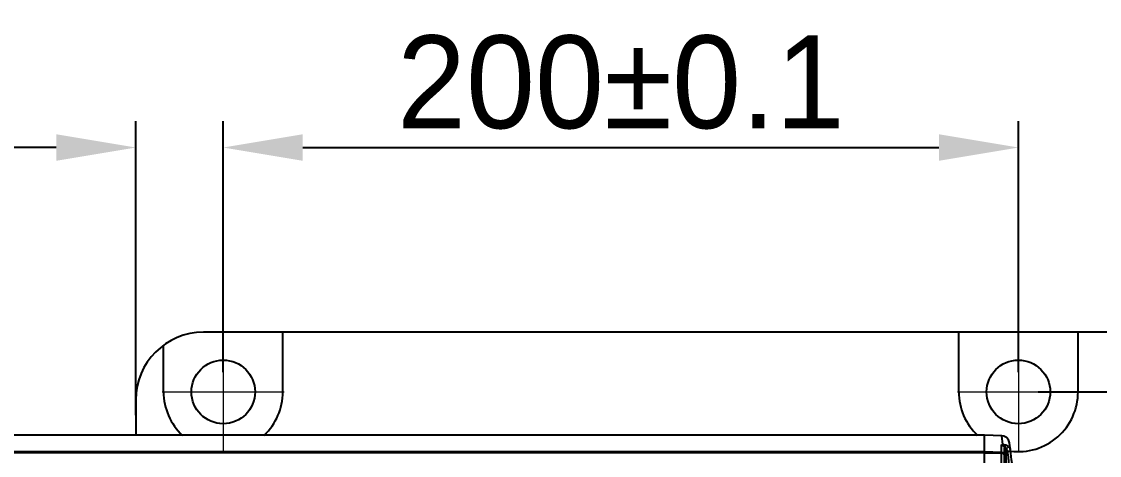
# Model space of a CAD drawing. Header units: millimetres. Extents: x 4086 to 8300, y 123 to 1549.
# Drawn here: x 6927.7 to 7009.1, y 695.1 to 727.8 of the extents above; entities that cross this region are included whole.
import ezdxf

# ---------------------------------------------------------------- set-up
doc = ezdxf.new("R2010")
doc.units = ezdxf.units.MM
doc.linetypes.add('CENTER2', pattern=[28.575, 19.05, -3.175, 3.175, -3.175])
doc.layers.add('中心线层', color=7, linetype='CENTER2', lineweight=0)
doc.layers.add('轮廓实线层', color=7, linetype='Continuous', lineweight=30)
doc.styles.add('思源黑', font='SourceHanSansCN-Normal.ttf')
doc.dimstyles.new('尺寸标注_3_10比例', dxfattribs={"dimtxt": 7, "dimasz": 6, "dimexe": 2, "dimexo": 1.5, "dimgap": 1, "dimtad": 1, "dimdec": 1, "dimlfac": 3.333333, "dimdsep": 46, "dimtxsty": '思源黑', "dimcen": 0.09, "dimadec": 0, "dimazin": 0, "dimtp": 0.01, "dimtm": 0.01, "dimtfac": 1, "dimtdec": 1, "dimtofl": 0, "dimtmove": 0, "dimatfit": 3, "dimfxl": 0, "dimtolj": 1, "dimarcsym": 0})

# ---------------------------------------------------------------- blocks, each defined once
blk = doc.blocks.new('*D1409')
at = {"layer": 'Defpoints', "color": 0}
for p in [(7002.955, 718.295), (6942.955, 699.869), (7002.955, 699.869)]:
    blk.add_point(p, dxfattribs=at)
at = {"layer": '轮廓实线层', "color": 0, "lineweight": -2}
for p, q in [((6942.955, 701.369), (6942.955, 720.295)), ((7002.955, 701.369), (7002.955, 720.295)), ((6948.955, 718.295), (6996.955, 718.295))]:
    blk.add_line(p, q, dxfattribs=at)
at = {"layer": '轮廓实线层', "color": 0}
for points in [[(6948.955, 719.295), (6948.955, 717.295), (6942.955, 718.295)], [(6996.955, 717.295), (6996.955, 719.295), (7002.955, 718.295)]]:
    blk.add_solid(points, dxfattribs=at)
at = {"layer": '轮廓实线层', "color": 0, "insert": (6972.955, 723.198), "char_height": 7, "attachment_point": 5, "style": '思源黑'}
blk.add_mtext('\\A1;200±0.1', dxfattribs=at)
blk = doc.blocks.new('*D1410')
at = {"layer": 'Defpoints', "color": 0}
for p in [(7002.955, 699.869), (7002.955, 639.869), (7074.894, 639.869)]:
    blk.add_point(p, dxfattribs=at)
at = {"layer": '轮廓实线层', "color": 0, "lineweight": -2}
for p, q in [((7004.455, 699.869), (7076.894, 699.869)), ((7074.894, 693.869), (7074.894, 645.869)), ((7004.455, 639.869), (7076.894, 639.869))]:
    blk.add_line(p, q, dxfattribs=at)
at = {"layer": '轮廓实线层', "color": 0}
for points in [[(7075.894, 693.869), (7073.894, 693.869), (7074.894, 699.869)], [(7073.894, 645.869), (7075.894, 645.869), (7074.894, 639.869)]]:
    blk.add_solid(points, dxfattribs=at)
at = {"layer": '轮廓实线层', "color": 0, "insert": (7069.99, 669.869), "char_height": 7, "attachment_point": 5, "rotation": 90, "style": '思源黑'}
blk.add_mtext('\\A1;200±0.1', dxfattribs=at)
blk = doc.blocks.new('*D1428')
at = {"layer": 'Defpoints', "color": 0}
for p in [(6942.955, 718.295), (6942.955, 704.369), (6936.355, 696.609)]:
    blk.add_point(p, dxfattribs=at)
at = {"layer": '轮廓实线层', "color": 0, "lineweight": -2}
for p, q in [((6936.355, 698.109), (6936.355, 720.295)), ((6942.955, 705.869), (6942.955, 720.295)), ((6930.355, 718.295), (6884.862, 718.295)), ((6948.955, 718.295), (6954.955, 718.295))]:
    blk.add_line(p, q, dxfattribs=at)
at = {"layer": '轮廓实线层', "color": 0}
for points in [[(6930.355, 717.295), (6930.355, 719.295), (6936.355, 718.295)], [(6948.955, 719.295), (6948.955, 717.295), (6942.955, 718.295)]]:
    blk.add_solid(points, dxfattribs=at)
at = {"layer": '轮廓实线层', "color": 0, "insert": (6904.608, 723.198), "char_height": 7, "attachment_point": 5, "style": '思源黑'}
blk.add_mtext('\\A1;22±0.05', dxfattribs=at)

msp = doc.modelspace()

# ---------------------------------------------------------------- linework, layer by layer
for p, q in [((7020.955, 704.369), (6941.455, 704.369)), ((6947.455, 699.869), (6947.455, 704.369)), ((6998.455, 699.869), (6998.455, 704.369)), ((7007.455, 699.869), (7007.455, 704.369)), ((6938.455, 699.869), (6938.455, 703.393)), ((6936.355, 699.269), (6936.355, 696.609)), ((7000.405, 696.609), (6888.549, 696.609)), ((7001.708, 696.564), (7000.405, 696.609)), ((7000.405, 682.606), (7000.405, 696.609)), ((7001.792, 695.904), (7001.707, 696.564)), ((7001.674, 690.108), (7001.674, 695.868)), ((7001.874, 695.748), (7001.905, 695.631)), ((7001.905, 690.108), (7001.905, 695.631)), ((7002.042, 694.273), (7002.042, 695.577)), ((7002.364, 695.395), (7002.282, 696.04)), ((6890.128, 695.37), (7000.405, 695.37)), ((7000.405, 695.283), (6890.234, 695.283)), ((7000.405, 695.37), (7001.674, 695.327)), ((7000.405, 695.283), (7001.674, 695.252))]:
    msp.add_line(p, q)
for points in [[(7002.067, 696.429), (7001.866, 696.537), (7001.707, 696.564)], [(7002.282, 696.041), (7002.212, 696.254), (7002.067, 696.429)]]:
    msp.add_lwpolyline(points)
for centre in [(6942.955, 699.869), (7002.955, 699.869)]:
    msp.add_circle(centre, 2.4)
for centre, radius, start, end in [((6941.455, 699.269), 5.1, 90, 180), ((6942.955, 699.869), 4.5, 180, 226.75857), ((6942.955, 699.869), 4.5, 313.28739, 0), ((7002.955, 699.869), 4.5, 180, 226.75857), ((7002.955, 699.869), 4.5, 262.44066, 0), ((6999.52, 698.043), 3.527, 315.64077, 317.11128), ((7001.793, 695.325), 0.355, 7.1948, 45.3452), ((7001.799, 695.353), 0.555, 55.6461, 61.88666), ((7001.79, 695.339), 0.571, 45.50071, 55.6541), ((6780.616, 667.57), 223.487, 6.77961, 7.3189), ((6780.655, 667.572), 223.228, 6.87656, 7.15196)]:
    msp.add_arc(centre, radius, start, end)
for points, knots in [([(7001.674, 695.868), (7001.674, 695.877), (7001.72, 695.908), (7001.764, 695.898), (7001.8, 695.897)], [0, 0, 0, 0, 0.205999, 1, 1, 1, 1]), ([(7001.95, 695.666), (7001.939, 695.663), (7001.919, 695.657), (7001.905, 695.638), (7001.905, 695.631)], [0, 0, 0, 0, 0.605236, 1, 1, 1, 1]), ([(7001.931, 695.762), (7001.936, 695.747), (7001.945, 695.715), (7001.949, 695.682), (7001.95, 695.666)], [0, 0, 0, 0, 0.509933, 1, 1, 1, 1]), ([(7002.042, 695.577), (7002.032, 695.603), (7002.014, 695.644), (7001.967, 695.671), (7001.95, 695.666)], [0, 0, 0, 0, 0.622737, 1, 1, 1, 1]), ([(7002.19, 695.746), (7002.188, 695.733), (7002.151, 695.7), (7002.126, 695.665), (7002.105, 695.643)], [0, 0, 0, 0, 0.305092, 1, 1, 1, 1]), ([(7002.364, 695.395), (7002.366, 695.374), (7002.242, 695.402), (7002.198, 695.371), (7002.147, 695.365)], [0, 0, 0, 0, 0.287922, 1, 1, 1, 1]), ([(7002.329, 695.543), (7002.334, 695.523), (7002.337, 695.479), (7002.325, 695.437), (7002.316, 695.416)], [0, 0, 0, 0, 0.473256, 1, 1, 1, 1]), ([(7001.674, 695.252), (7001.728, 695.251), (7001.798, 695.246), (7001.89, 695.18), (7001.859, 695.135), (7001.843, 695.122)], [0, 0, 0, 0, 0.575202, 0.776098, 1, 1, 1, 1])]:
    msp.add_open_spline(points, degree=3, knots=knots)
for points in [[(7001.674, 695.868), (7001.751, 695.865), (7001.835, 695.816), (7001.873, 695.748)], [(7001.791, 695.904), (7001.883, 695.908), (7001.979, 695.885), (7002.06, 695.842)], [(7001.791, 695.904), (7001.856, 695.892), (7001.908, 695.825), (7001.931, 695.762)], [(7002.19, 695.746), (7002.249, 695.689), (7002.311, 695.623), (7002.329, 695.543)], [(7001.674, 695.327), (7001.783, 695.323), (7001.905, 695.202), (7001.905, 695.093)]]:
    msp.add_open_spline(points, degree=3)
at = {"layer": '中心线层'}
for p, q in [((6942.955, 704.432), (6942.955, 695.306)), ((7002.955, 704.432), (7002.955, 695.306)), ((6938.349, 699.869), (6947.562, 699.869)), ((6998.349, 699.869), (7007.562, 699.869))]:
    msp.add_line(p, q, dxfattribs=at)

# ---------------------------------------------------------------- dimensions: what is measured, and where the dimension line sits
at = {"layer": '轮廓实线层'}
dim = msp.add_linear_dim(base=(6942.955, 718.295), p1=(6936.355, 696.609), p2=(6942.955, 704.369), text='<>±0.05', dimstyle='尺寸标注_3_10比例', dxfattribs=at)
dim.commit()
dim.dimension.update_dxf_attribs({"geometry": '*D1428', "text_midpoint": (6904.608, 718.295), "dimtype": 160})
dim = msp.add_linear_dim(base=(7002.955, 718.295), p1=(6942.955, 699.869), p2=(7002.955, 699.869), text='<>±0.1', dimstyle='尺寸标注_3_10比例', dxfattribs=at)
dim.commit()
dim.dimension.update_dxf_attribs({"geometry": '*D1409', "text_midpoint": (6972.955, 723.198)})
dim = msp.add_linear_dim(base=(7074.894, 639.869), p1=(7002.955, 699.869), p2=(7002.955, 639.869), angle=90, text='<>±0.1', dimstyle='尺寸标注_3_10比例', dxfattribs=at)
dim.commit()
dim.dimension.update_dxf_attribs({"geometry": '*D1410', "text_midpoint": (7074.894, 669.869), "dimtype": 160})

doc.saveas('drawing.dxf')
